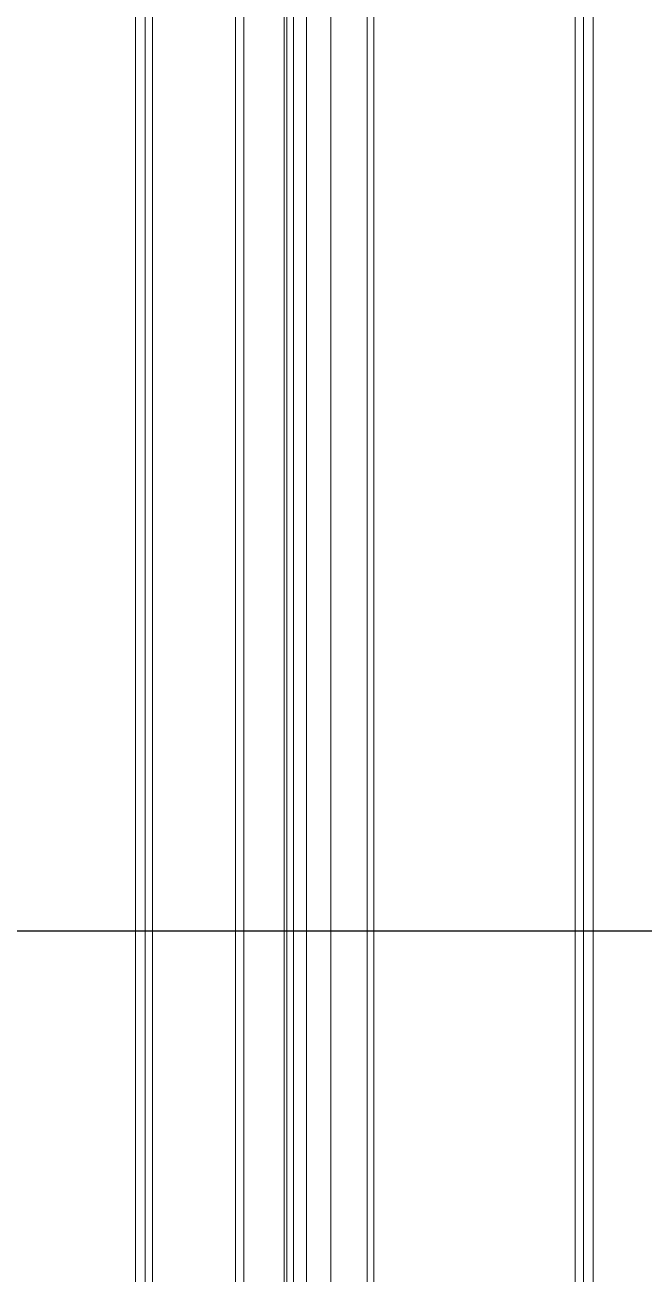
# Model space of a CAD drawing. Header units: millimetres. Extents: x -10942 to 92711, y -16583 to 30009.
# Drawn here: x 13714 to 14094, y 941 to 1707 of the extents above; entities that cross this region are included whole.
import ezdxf

# ---------------------------------------------------------------- set-up
doc = ezdxf.new("R2010")
doc.units = ezdxf.units.MM
doc.header["$LTSCALE"] = 1000
doc.header["$MEASUREMENT"] = 0
doc.linetypes.add('HIDDEN2', pattern=[0.1875, 0.125, -0.0625])
doc.linetypes.add('XREF-V2-GF_COLS$0$XREF-V-COLS-GF$0$CENTER2', pattern=[1.125, 0.75, -0.125, 0.125, -0.125])
doc.layers.add('DIM 2', color=3, linetype='Continuous', lineweight=18)
doc.layers.add('Layer7', color=8, linetype='Continuous')
doc.layers.add('WOOD', color=23, linetype='Continuous')

# ---------------------------------------------------------------- blocks, each defined once
blk = doc.blocks.new('WD-13 NEW')
at = {"layer": 'Layer7', "linetype": 'HIDDEN2', "lineweight": 0, "ltscale": 30}
blk.add_lwpolyline([(373273.55, 109262.87), (373273.55, 111862.87), (371576.55, 111862.87), (371576.55, 109262.87)], dxfattribs=at)
at = {"layer": 'WOOD', "lineweight": 0}
for points in [[(373364.87, 109462.87), (373364.87, 111954.19), (372433.55, 111954.19)], [(373358.85, 109462.87), (373358.85, 111948.18), (372433.55, 111948.18)], [(373354.45, 109462.87), (373354.45, 111943.78), (372433.55, 111943.78)], [(373303.38, 109462.87), (373303.38, 111892.7), (372433.55, 111892.7)], [(373298.42, 109462.87), (373298.42, 111887.74), (372433.55, 111887.74)], [(373271.86, 109462.87), (373271.86, 111861.18), (372433.55, 111861.18)], [(373267.87, 109462.87), (373267.87, 111857.19), (372433.55, 111857.19)], [(373259.87, 109462.87), (373259.87, 111849.19), (372433.55, 111849.19)], [(373244.87, 109462.87), (373244.87, 111834.19), (372433.55, 111834.19)], [(373222.54, 109262.87), (373222.54, 111811.86), (372433.55, 111811.86)], [(373218.55, 109262.87), (373218.55, 111807.87), (372433.55, 111807.87)]]:
    blk.add_lwpolyline(points, dxfattribs=at)
for points in [[(373094.87, 109460.87), (372539.87, 109460.87), (372539.87, 111750.87), (373094.87, 111750.87)], [(373089.87, 109465.87), (372544.87, 109465.87), (372544.87, 111745.87), (373089.87, 111745.87)], [(373083.87, 109471.87), (372550.87, 109471.87), (372550.87, 111739.87), (373083.87, 111739.87)]]:
    blk.add_lwpolyline(points, close=True, dxfattribs=at)

msp = doc.modelspace()

# ---------------------------------------------------------------- linework, layer by layer
at = {"layer": 'Defpoints', "linetype": 'XREF-V2-GF_COLS$0$XREF-V-COLS-GF$0$CENTER2'}
msp.add_line((997.93, 1151.21), (18391.34, 1151.21), dxfattribs=at)

# ---------------------------------------------------------------- block references
at = {"layer": 'DIM 2', "xscale": -1, "rotation": 359.9999999999999}
msp.add_blockref('WD-13 NEW', (387146.89, -109260.33, 0), dxfattribs=at)

doc.saveas('drawing.dxf')
